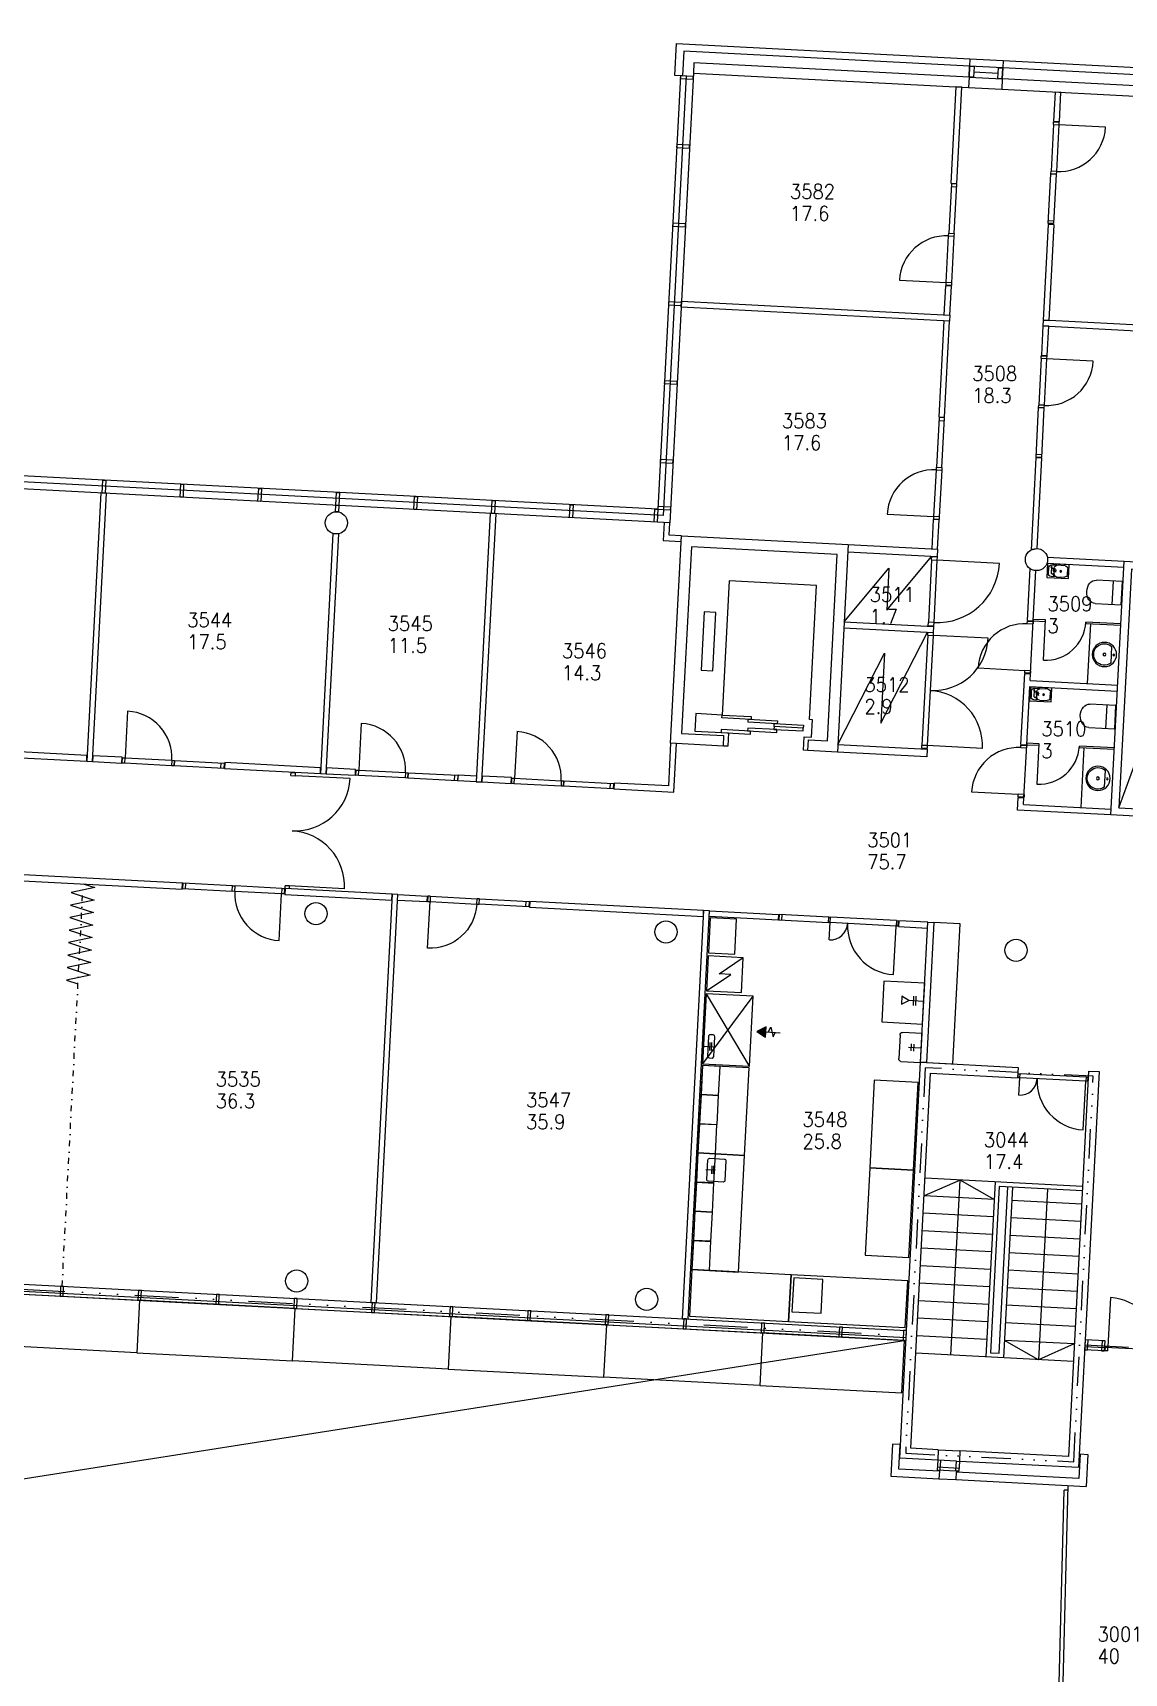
# Model space of a CAD drawing. Extents: x -405 to 153753, y -2585 to 66147.
# Drawn here: x 79876 to 98557, y 29366 to 57454 of the extents above; entities that cross this region are included whole.
import ezdxf
from ezdxf.enums import TextEntityAlignment as Align

# ---------------------------------------------------------------- set-up
doc = ezdxf.new("R2010")
doc.units = 0
doc.header["$LTSCALE"] = 100
doc.header["$MEASUREMENT"] = 0
for name, pattern in [('KEL', [2.25, 1, -1.25]), ('PALOALUE', [13, 5, -2, 0, -2, 0, -2, 0, -2]), ('PKL', [3, 1, -1, 0, -1])]:
    doc.linetypes.add(name, pattern=pattern)
doc.layers.get('0').update_dxf_attribs({"linetype": 'CONTINUOUS'})
for name, color, linetype in [('ART1100T0', 7, 'CONTINUOUS'), ('ART1100T3', 7, 'CONTINUOUS'), ('ART1100TB', 7, 'CONTINUOUS'), ('M00402', 8, 'CONTINUOUS'), ('M06001', 7, 'CONTINUOUS'), ('M06037', 8, 'CONTINUOUS'), ('M06051', 3, 'CONTINUOUS'), ('m06080', 8, 'CONTINUOUS'), ('M06081', 8, 'CONTINUOUS'), ('PALOOS', 1, 'PALOALUE')]:
    doc.layers.add(name, color=color, linetype=linetype)
doc.styles.get("Standard").update_dxf_attribs({"font": 'simplex.shx'})

# ---------------------------------------------------------------- blocks, each defined once
blk = doc.blocks.new('LVIPAL')
for p, q in [((-0.5, 0.02), (-0.5, 0.92)), ((-0.4, 1.02), (0.4, 1.02)), ((0, 0.02), (0, 0.61)), ((0.5, 0.92), (0.5, 0.02)), ((0.5, 0.02), (-0.5, 0.02)), ((-0.12, 0.49), (0.12, 0.49)), ((-0.12, 0.37), (0.12, 0.37))]:
    blk.add_line(p, q)
for centre, start, end in [((-0.4, 0.92), 90, 180), ((0.4, 0.92), 0, 90)]:
    blk.add_arc(centre, 0.1, start, end)
at = {"width": 0.76195, "flags": 1}
blk.add_attdef('LVIKAL', text='', height=0.212, dxfattribs=at).set_placement((-0.389, 0.05), (0.379, 0.05), align=Align.FIT)
blk = doc.blocks.new('HATAS')
for p, q in [((0, 0), (0, -240)), ((-80, -120), (80, -120)), ((-80, -160), (80, -160))]:
    blk.add_line(p, q)
blk.add_lwpolyline([(0, -240), (-69, -360), (69, -360)], close=True)
blk = doc.blocks.new('SALAMA')
at = {"layer": 'M00402'}
blk.add_lwpolyline([(0, 0), (0.5, 0.8), (0.5, 0.2), (1, 1)], dxfattribs=at)
blk = doc.blocks.new('KP')
blk.add_line((150, 0), (400, 0))
blk.add_lwpolyline([(150, 0, 173, 0, 0), (0, 0, 0, 0, 0)], format="xyseb")
blk.add_lwpolyline([(0, 0), (150, -87), (150, 87)], close=True)
blk.add_lwpolyline([(193, 0), (232, 88), (280, -80), (311, 0)])
blk = doc.blocks.new('K1X1')
at = {"linetype": 'ByBlock'}
blk.add_lwpolyline([(1, 0), (1, 1), (0, 1), (0, 0)], close=True, dxfattribs=at)
blk = doc.blocks.new('pyöreä_allas')
blk.add_lwpolyline([(63, 322, 2.070197), (352, 322)], format="xyb", close=True)
for centre, radius in [((207, 207), 208), ((207, 367), 15), ((207, 207), 25)]:
    blk.add_circle(centre, radius)
blk = doc.blocks.new('LVIIST')
for p, q in [((-0.5, 0.02), (-0.5, 0.761)), ((0.5, 0.761), (0.5, 0.02)), ((-0.5, 0.283), (0.5, 0.283)), ((0.5, 0.02), (-0.5, 0.02))]:
    blk.add_line(p, q)
blk.add_ellipse((0, 0.761), major_axis=(-0.5, 0), ratio=0.517739, start_param=3.141593, end_param=6.283185)
at = {"width": 0.76195, "flags": 1}
blk.add_attdef('LVIKAL', text='', height=0.212, dxfattribs=at).set_placement((-0.389, 0.05), (0.379, 0.05), align=Align.FIT)
blk = doc.blocks.new('KKUPPI_P')
at = {"linetype": 'Continuous'}
for p, q in [((-380, -245), (-380, -10)), ((-380, -10), (-10, -10)), ((-10, -245), (-380, -245)), ((-360, -175), (-360, -80)), ((-310, -30), (-175, -30)), ((-175, -225), (-310, -225)), ((-175, -30), (-80, -30)), ((-175, -225), (-80, -225)), ((-125, -80), (-125, -175)), ((-30, -80), (-30, -175)), ((-10, -10), (-10, -245))]:
    blk.add_line(p, q, dxfattribs=at)
for p, q in [((-168, -110), (-125, -153)), ((-80, -65), (-163, -148)), ((-151, -93), (-108, -136)), ((-80, -65), (-80, -167))]:
    blk.add_line(p, q)
for centre, radius in [((-242, -128), 14.1), ((-80, -65), 10)]:
    blk.add_circle(centre, radius, dxfattribs=at)
for centre, start, end in [((-310, -80), 90, 180), ((-310, -175), 180, 270), ((-175, -80), 0, 90), ((-175, -175), 270, 0), ((-80, -80), 0, 90), ((-80, -175), 270, 0)]:
    blk.add_arc(centre, 50, start, end, dxfattribs=at)
at = {"extrusion": (0, 0, -1)}
for centre, major_axis, start_param, end_param in [((-119, -189), (-13.3, 12.5), -1.446157, 1.474955), ((-125, -203), (-5.71, 5.37), 0.050634, 6.193979), ((-100, -163), (-15.7, 14.8), 2.496992, 4.616547)]:
    blk.add_ellipse(centre, major_axis=major_axis, ratio=0.8, start_param=start_param, end_param=end_param, dxfattribs=at)
blk = doc.blocks.new('aioa_huone')
at = {"layer": 'ART1100T0', "width": 0.9}
blk.add_attdef('HNENUM', (56, 73), '', height=250, dxfattribs=at)
at = {"layer": 'ART1100T3', "width": 0.9}
blk.add_attdef('HNEALA', (56, -302), '', height=250, dxfattribs=at)

msp = doc.modelspace()

# ---------------------------------------------------------------- linework, layer by layer
at = {"layer": 'M00402'}
for p, q in [((98466, 44185), (99869, 48037)), ((94823, 35063), (60120, 29605))]:
    msp.add_line(p, q, dxfattribs=at)
at = {"layer": 'M06001'}
for p, q in [((95918, 57011), (95912, 56881)), ((95918, 57011), (96488, 56981)), ((95982, 56785), (96401, 56763)), ((96488, 56981), (96481, 56852)), ((95902, 56697), (95893, 56517)), ((95893, 56517), (96462, 56487)), ((96471, 56667), (96462, 56487)), ((90793, 45288), (90979, 48843)), ((90979, 48843), (93835, 48694)), ((91150, 48654), (90982, 45459)), ((93646, 48523), (91150, 48654)), ((93835, 48694), (93649, 45139)), ((93479, 45328), (93646, 48523)), ((97237, 48375), (98552, 48306)), ((97242, 48475), (98557, 48406)), ((96901, 47392), (96948, 48279)), ((97001, 47386), (97046, 48245)), ((93761, 47266), (95288, 47186)), ((93766, 47366), (95294, 47286)), ((95294, 47286), (95288, 47186)), ((96901, 47392), (97001, 47386)), ((96790, 45269), (96854, 46483)), ((96854, 46483), (96954, 46478)), ((96948, 46363), (96954, 46478)), ((96948, 46363), (98446, 46284)), ((96890, 45264), (96942, 46263)), ((96942, 46263), (98440, 46184)), ((91697, 45241), (90793, 45288)), ((90982, 45459), (91706, 45421)), ((91697, 45241), (91706, 45421)), ((93145, 45165), (93154, 45345)), ((93154, 45345), (93479, 45328)), ((96790, 45269), (96890, 45264)), ((93649, 45139), (93145, 45165)), ((96731, 44146), (96743, 44361)), ((98329, 44062), (96731, 44146)), ((96743, 44361), (96842, 44355)), ((96836, 44241), (96842, 44355)), ((96836, 44241), (98334, 44162)), ((94718, 33046), (95073, 39827)), ((94907, 33217), (95243, 39638)), ((95073, 39827), (96741, 39739)), ((95243, 39638), (96731, 39560)), ((96741, 39739), (96731, 39560)), ((97949, 39676), (97603, 33075)), ((98129, 39667), (97773, 32886)), ((97949, 39676), (98129, 39667)), ((60600, 36857), (94823, 35063)), ((60603, 36907), (94826, 35113)), ((60609, 37027), (94832, 35233)), ((98221, 34885), (97879, 34903)), ((98224, 34935), (97882, 34953)), ((98230, 35055), (97888, 35073)), ((95376, 33192), (94907, 33217)), ((95376, 33192), (95367, 33012)), ((95376, 33192), (95746, 33173)), ((95746, 33173), (95736, 32993)), ((97603, 33075), (95746, 33173)), ((95367, 33012), (94718, 33046)), ((95730, 32873), (95361, 32892)), ((95687, 32995), (95367, 33012)), ((97773, 32886), (95736, 32993)), ((97805, 33120), (97935, 33113)), ((97935, 33113), (97906, 32564)), ((95678, 32826), (95358, 32842)), ((95394, 32825), (95387, 32696)), ((95387, 32696), (95677, 32680)), ((95684, 32810), (95677, 32680))]:
    msp.add_line(p, q, dxfattribs=at)
for points in [[(91184, 56764), (90781, 49064), (77599, 49755), (78002, 57454)], [(91061, 56715), (90667, 49190), (77725, 49869), (78119, 57393)], [(90961, 56720), (90572, 49295), (77830, 49963), (78219, 57388)], [(95912, 56881), (91018, 57138), (90996, 56718), (90867, 56725), (90895, 57274), (95918, 57011)], [(95902, 56697), (91193, 56943), (91184, 56764), (95893, 56517)], [(99087, 56715), (96481, 56852)], [(96488, 56981), (99094, 56845)], [(96462, 56487), (99068, 56350)], [(99078, 56530), (96471, 56667)], [(93835, 48694), (95363, 48614), (95356, 48484), (93829, 48564)], [(99925, 46612), (99795, 46619), (99878, 48207), (98680, 48270), (98466, 44185), (99664, 44122), (99747, 45710), (99877, 45704), (99787, 43986), (98329, 44062), (98557, 48406), (100015, 48330), (99925, 46612)], [(90793, 45288), (90755, 44559), (89826, 44608), (89821, 44508), (90849, 44454), (90893, 45283)], [(93656, 45269), (95184, 45188), (95177, 45059), (93649, 45139)], [(87464, 44631), (87154, 44648), (87160, 44748), (87469, 44731)], [(95394, 32825), (94698, 32862), (94720, 33281), (94590, 33288), (94561, 32739), (95387, 32696)], [(97805, 33120), (97783, 32700), (95684, 32810)], [(95677, 32680), (97906, 32564)]]:
    msp.add_lwpolyline(points, dxfattribs=at)
for points in [[(95902, 56697), (96471, 56667), (96481, 56852), (95912, 56881)], [(95977, 56693), (95902, 56697), (95912, 56881), (95987, 56877)], [(96471, 56667), (96396, 56671), (96406, 56855), (96481, 56852)], [(91181, 56709), (90961, 56720), (90959, 56670), (91179, 56659)], [(95778, 56523), (95678, 56528), (95592, 54880), (95691, 54875)], [(97349, 55940), (97449, 55935), (97475, 56434), (97376, 56439)], [(91119, 55530), (90900, 55542), (90897, 55492), (91117, 55480)], [(91049, 54182), (90829, 54194), (90826, 54144), (91046, 54132)], [(97357, 54167), (97257, 54172), (97171, 52535), (97271, 52529)], [(95473, 52623), (95573, 52618), (95599, 53118), (95499, 53123)], [(90978, 52834), (90758, 52846), (90756, 52796), (90975, 52784)], [(95568, 52518), (90974, 52759), (90979, 52859), (95573, 52618)], [(97166, 52435), (101759, 52194), (101765, 52294), (97171, 52535)], [(95568, 52518), (95468, 52524), (95382, 50876), (95482, 50871)], [(97140, 51935), (97239, 51930), (97266, 52429), (97166, 52435)], [(90907, 51486), (90688, 51497), (90685, 51447), (90905, 51436)], [(90837, 50138), (90617, 50149), (90614, 50099), (90834, 50088)], [(97147, 50173), (97047, 50178), (96965, 48601), (97066, 48625)], [(81064, 49573), (81075, 49793), (81125, 49791), (81114, 49571)], [(82397, 49504), (82409, 49723), (82458, 49721), (82447, 49501)], [(80798, 44981), (80898, 44976), (81139, 49570), (81039, 49575)], [(83730, 49434), (83742, 49653), (83792, 49651), (83780, 49431)], [(85063, 49364), (85075, 49584), (85125, 49581), (85113, 49361)], [(86397, 49294), (86408, 49514), (86458, 49511), (86446, 49291)], [(87730, 49224), (87741, 49444), (87791, 49441), (87780, 49221)], [(85063, 49364), (85113, 49361), (85108, 49251), (85058, 49254)], [(87464, 44631), (87564, 44626), (87805, 49220), (87705, 49225)], [(89063, 49154), (89074, 49374), (89124, 49371), (89113, 49152)], [(90511, 49078), (90522, 49298), (90572, 49295), (90561, 49076)], [(90795, 49334), (90575, 49345), (90572, 49295), (90792, 49284)], [(84798, 44771), (84898, 44766), (85113, 48877), (85013, 48882)], [(90681, 49069), (90664, 48760), (90974, 48744), (90979, 48843), (90770, 48854), (90781, 49064)], [(95263, 48619), (95363, 48614), (95389, 49113), (95290, 49118)], [(97212, 47400), (97003, 47411), (97001, 47387), (97211, 47376)], [(98501, 47333), (97901, 47364), (97900, 47340), (98499, 47309)], [(97101, 45278), (96891, 45289), (96890, 45265), (97100, 45254)], [(98389, 45211), (97790, 45242), (97789, 45218), (98388, 45187)], [(79231, 45163), (79225, 45063), (80798, 44981), (80803, 45081)], [(80903, 45076), (80898, 44976), (81397, 44950), (81403, 45050)], [(83160, 44957), (83155, 44858), (84798, 44771), (84803, 44871)], [(84903, 44866), (84898, 44766), (85397, 44740), (85402, 44840)], [(87569, 44726), (87564, 44626), (88063, 44600), (88068, 44700)], [(79051, 43070), (79046, 42970), (82431, 42793), (82436, 42892)], [(84194, 42800), (84188, 42700), (86021, 42604), (86026, 42704)], [(85660, 35714), (85760, 35709), (86126, 42699), (86026, 42704)], [(86625, 42673), (86620, 42573), (86121, 42599), (86126, 42699)], [(88383, 42581), (88378, 42481), (91354, 42325), (91359, 42425)], [(90993, 35434), (91092, 35429), (91459, 42420), (91359, 42425)], [(92642, 42358), (92637, 42258), (91453, 42320), (91459, 42420)], [(94699, 42250), (94694, 42150), (95193, 42124), (95199, 42224)], [(95173, 39822), (95073, 39827), (95199, 42224), (95298, 42218)], [(80343, 35822), (80393, 35820), (80402, 35989), (80352, 35992)], [(81676, 35752), (81726, 35750), (81735, 35920), (81685, 35922)], [(83010, 35683), (83059, 35680), (83068, 35850), (83018, 35852)], [(84343, 35613), (84393, 35610), (84402, 35780), (84352, 35782)], [(85676, 35543), (85726, 35540), (85735, 35710), (85685, 35713)], [(87009, 35473), (87059, 35470), (87068, 35640), (87018, 35643)], [(88342, 35403), (88392, 35400), (88401, 35570), (88351, 35573)], [(89675, 35333), (89725, 35331), (89734, 35500), (89684, 35503)], [(91009, 35263), (91059, 35261), (91067, 35431), (91017, 35433)], [(92342, 35193), (92392, 35191), (92401, 35361), (92351, 35363)], [(93675, 35124), (93725, 35121), (93734, 35291), (93684, 35293)], [(94773, 35066), (94823, 35063), (94832, 35233), (94782, 35236)], [(97879, 34903), (97929, 34901), (97938, 35070), (97888, 35073)], [(98171, 34888), (98221, 34885), (98230, 35055), (98180, 35058)], [(95358, 32842), (95408, 32840), (95417, 33010), (95367, 33012)], [(95728, 32823), (95678, 32826), (95687, 32995), (95736, 32993)]]:
    msp.add_lwpolyline(points, close=True, dxfattribs=at)
for centre in [(85073, 49063), (97056, 48435), (84722, 42372), (90714, 42058), (96706, 41744), (84392, 36081), (90384, 35767)]:
    msp.add_circle(centre, 190, dxfattribs=at)
at = {"layer": 'M06037'}
for p, q in [((96954, 46488), (97001, 47386)), ((96842, 44355), (96890, 45254)), ((97845, 37699), (95149, 37840)), ((95591, 34813), (95748, 37809)), ((96347, 37777), (96190, 34781)), ((96418, 37699), (96269, 34852)), ((97841, 37624), (96418, 37699)), ((96419, 34845), (96568, 37691)), ((96643, 37687), (96490, 34766)), ((97242, 37655), (97089, 34734)), ((96332, 37478), (95133, 37541)), ((97830, 37399), (96631, 37462)), ((96316, 37178), (95118, 37241)), ((97814, 37100), (96616, 37163)), ((96300, 36879), (95102, 36941)), ((97798, 36800), (96600, 36863)), ((96285, 36579), (95086, 36642)), ((97783, 36501), (96584, 36563)), ((96269, 36279), (95071, 36342)), ((97767, 36201), (96569, 36264)), ((96253, 35980), (95055, 36043)), ((97751, 35901), (96553, 35964)), ((96238, 35680), (95039, 35743)), ((96222, 35381), (95024, 35443)), ((97736, 35602), (96537, 35665)), ((96206, 35081), (95008, 35144)), ((97720, 35302), (96521, 35365)), ((97688, 34703), (94992, 34844)), ((96269, 34852), (96419, 34845)), ((97704, 35003), (96506, 35065)), ((100022, 34851), (98224, 34945)), ((97245, 21652), (97529, 32502)), ((97313, 21570), (97601, 32580)), ((97599, 32500), (97529, 32502))]:
    msp.add_line(p, q, dxfattribs=at)
for points in [[(93145, 45165), (93070, 45169), (93082, 45399), (93207, 45392), (93222, 45692), (93172, 45694), (93293, 47991), (91795, 48070), (91675, 45773), (91225, 45796), (91209, 45497), (91784, 45467), (91772, 45237), (91697, 45241)], [(96332, 37478), (95748, 37809), (95133, 37541)], [(97704, 35003), (97089, 34734), (96506, 35065)]]:
    msp.add_lwpolyline(points, dxfattribs=at)
for points in [[(91314, 46543), (91514, 46532), (91566, 47531), (91367, 47541)], [(91659, 45473), (92158, 45447), (92161, 45497), (91661, 45523)], [(91675, 45773), (92174, 45747), (92171, 45697), (91672, 45723)], [(92111, 45500), (92610, 45474), (92613, 45523), (92113, 45550)], [(92121, 45699), (92621, 45673), (92618, 45623), (92119, 45649)], [(92563, 45526), (93062, 45500), (93065, 45550), (92565, 45576)], [(92568, 45626), (93067, 45600), (93065, 45550), (92565, 45576)], [(94408, 40518), (95107, 40481), (95144, 41180), (94445, 41217)]]:
    msp.add_lwpolyline(points, close=True, dxfattribs=at)
at = {"layer": 'M06051'}
for p, q in [((97347, 55885), (97349, 55930)), ((97349, 55930), (97441, 55925)), ((97441, 55925), (97438, 55881)), ((97347, 55885), (97305, 55086)), ((97347, 55885), (97438, 55881)), ((97438, 55881), (97396, 55081)), ((98238, 55836), (97438, 55878)), ((97302, 55041), (97305, 55086)), ((97396, 55081), (97305, 55086)), ((97396, 55081), (97394, 55036)), ((95599, 54870), (95555, 54021)), ((95596, 54820), (95688, 54815)), ((95691, 54865), (95599, 54870)), ((95646, 54016), (95691, 54865)), ((97258, 54192), (97302, 55041)), ((97394, 55036), (97302, 55041)), ((97302, 55041), (97394, 55036)), ((97394, 55036), (97350, 54187)), ((97260, 54242), (97352, 54237)), ((95510, 53177), (95552, 53977)), ((95552, 53977), (95555, 54021)), ((95552, 53977), (95644, 53972)), ((95555, 54021), (95646, 54016)), ((95555, 54021), (95646, 54016)), ((95644, 53972), (95602, 53172)), ((95646, 54016), (95644, 53972)), ((97350, 54187), (97258, 54192)), ((94710, 53219), (95510, 53177)), ((95508, 53132), (95510, 53177)), ((95600, 53128), (95508, 53132)), ((95602, 53172), (95510, 53177)), ((95602, 53172), (95600, 53128)), ((97137, 51881), (97095, 51081)), ((97137, 51881), (97139, 51925)), ((97137, 51881), (97229, 51876)), ((97139, 51925), (97231, 51921)), ((97229, 51876), (97187, 51076)), ((98028, 51832), (97228, 51873)), ((97231, 51921), (97229, 51876)), ((95389, 50865), (95345, 50017)), ((95481, 50861), (95389, 50865)), ((95437, 50012), (95481, 50861)), ((97048, 50188), (97092, 51037)), ((97092, 51037), (97095, 51081)), ((97184, 51032), (97092, 51037)), ((97092, 51037), (97184, 51032)), ((97187, 51076), (97095, 51081)), ((97184, 51032), (97140, 50183)), ((97187, 51076), (97184, 51032)), ((95387, 50816), (95478, 50811)), ((95342, 49972), (95345, 50017)), ((95345, 50017), (95437, 50012)), ((95345, 50017), (95437, 50012)), ((95437, 50012), (95434, 49967)), ((97140, 50183), (97048, 50188)), ((97051, 50238), (97142, 50233)), ((95300, 49172), (95342, 49972)), ((95342, 49972), (95434, 49967)), ((95434, 49967), (95392, 49167)), ((94500, 49214), (95300, 49172)), ((95298, 49128), (95300, 49172)), ((95392, 49167), (95300, 49172)), ((95392, 49167), (95390, 49123)), ((95390, 49123), (95298, 49128)), ((95261, 48429), (95205, 47360)), ((95261, 48429), (95265, 48489)), ((95261, 48429), (95353, 48425)), ((95265, 48489), (95356, 48484)), ((95353, 48425), (95297, 47355)), ((95356, 48484), (95353, 48425)), ((96423, 48368), (95353, 48425)), ((95194, 47141), (95197, 47191)), ((95197, 47191), (95288, 47186)), ((95202, 47300), (95205, 47360)), ((95294, 47296), (95202, 47300)), ((95297, 47355), (95205, 47360)), ((95297, 47355), (95294, 47296)), ((96899, 47337), (96901, 47382)), ((96899, 47337), (96998, 47332)), ((96901, 47382), (97001, 47376)), ((97001, 47376), (96998, 47332)), ((97176, 46711), (97212, 47400)), ((95194, 47141), (95095, 45253)), ((95286, 47136), (95187, 45248)), ((95194, 47141), (95286, 47136)), ((95288, 47186), (95286, 47136)), ((96230, 47087), (95286, 47136)), ((96057, 46579), (96857, 46537)), ((96854, 46493), (96857, 46537)), ((96954, 46488), (96854, 46493)), ((96956, 46532), (96857, 46537)), ((96956, 46532), (96954, 46488)), ((81499, 45839), (81457, 45039)), ((85498, 45629), (85456, 44829)), ((88164, 45489), (88122, 44689)), ((95092, 45203), (95095, 45253)), ((95187, 45248), (95095, 45253)), ((95187, 45248), (95184, 45198)), ((96131, 45199), (95187, 45248)), ((96787, 45215), (96790, 45259)), ((96790, 45259), (96890, 45254)), ((96890, 45254), (96887, 45210)), ((97065, 44589), (97101, 45278)), ((81407, 44949), (81412, 45041)), ((81452, 44947), (81407, 44949)), ((81412, 45041), (81457, 45039)), ((81452, 44947), (81457, 45039)), ((82252, 44905), (81452, 44947)), ((81457, 45039), (82256, 44997)), ((82256, 44997), (82252, 44905)), ((82256, 44997), (82301, 44994)), ((82301, 44994), (82296, 44903)), ((82296, 44903), (82301, 44994)), ((82301, 44994), (83150, 44950)), ((83095, 44861), (83100, 44953)), ((83150, 44950), (83145, 44858)), ((95184, 45198), (95092, 45203)), ((96787, 45215), (96887, 45210)), ((82296, 44903), (82252, 44905)), ((83145, 44858), (82296, 44903)), ((84295, 44738), (84298, 44788)), ((84295, 44738), (84365, 44734)), ((84298, 44788), (84368, 44784)), ((84368, 44784), (84365, 44734)), ((85309, 44685), (84365, 44734)), ((85407, 44740), (85412, 44831)), ((85451, 44737), (85407, 44740)), ((85412, 44831), (85456, 44829)), ((85451, 44737), (85456, 44829)), ((86251, 44695), (85451, 44737)), ((85456, 44829), (86256, 44787)), ((86256, 44787), (86251, 44695)), ((86296, 44693), (86251, 44695)), ((86256, 44787), (86300, 44785)), ((86300, 44785), (86296, 44693)), ((86296, 44693), (86300, 44785)), ((87144, 44648), (86296, 44693)), ((86300, 44785), (87149, 44740)), ((87095, 44651), (87099, 44743)), ((87149, 44740), (87144, 44648)), ((88073, 44600), (88078, 44692)), ((88078, 44692), (88122, 44689)), ((88118, 44597), (88122, 44689)), ((88122, 44689), (88922, 44647)), ((88118, 44597), (88073, 44600)), ((88918, 44556), (88118, 44597)), ((88922, 44647), (88918, 44556)), ((88962, 44553), (88918, 44556)), ((88922, 44647), (88967, 44645)), ((88967, 44645), (88962, 44553)), ((88962, 44553), (88967, 44645)), ((89811, 44509), (88962, 44553)), ((88967, 44645), (89816, 44601)), ((89761, 44511), (89766, 44603)), ((89816, 44601), (89811, 44509)), ((95946, 44457), (96745, 44415)), ((96743, 44371), (96745, 44415)), ((96845, 44410), (96745, 44415)), ((96845, 44410), (96843, 44365)), ((96843, 44365), (96743, 44371)), ((82446, 42892), (82441, 42800)), ((82441, 42800), (83290, 42756)), ((83295, 42847), (82446, 42892)), ((82491, 42797), (82496, 42889)), ((83290, 42756), (83295, 42847)), ((83290, 42756), (83295, 42847)), ((83335, 42753), (83290, 42756)), ((83295, 42847), (83339, 42845)), ((83335, 42753), (83339, 42845)), ((84134, 42711), (83335, 42753)), ((84139, 42803), (83339, 42845)), ((84093, 41911), (84134, 42711)), ((84139, 42803), (84134, 42711)), ((84179, 42709), (84134, 42711)), ((84139, 42803), (84184, 42801)), ((84184, 42801), (84179, 42709)), ((84194, 42800), (84196, 42850)), ((84264, 42797), (84194, 42800)), ((84266, 42846), (84196, 42850)), ((84266, 42846), (84264, 42797)), ((85210, 42797), (84266, 42846)), ((86635, 42672), (86631, 42581)), ((86631, 42581), (86675, 42578)), ((86633, 41778), (86675, 42578)), ((86680, 42670), (86635, 42672)), ((86680, 42670), (86675, 42578)), ((86675, 42578), (87475, 42536)), ((86680, 42670), (87480, 42628)), ((87475, 42536), (87480, 42628)), ((87475, 42536), (87519, 42534)), ((87524, 42626), (87480, 42628)), ((87519, 42534), (87524, 42626)), ((87519, 42534), (87524, 42626)), ((88368, 42489), (87519, 42534)), ((87524, 42626), (88373, 42581)), ((88318, 42492), (88323, 42584)), ((88373, 42581), (88368, 42489)), ((92652, 42357), (92647, 42265)), ((92647, 42265), (93496, 42221)), ((93501, 42313), (92652, 42357)), ((92697, 42263), (92702, 42354)), ((93496, 42221), (93501, 42313)), ((93496, 42221), (93501, 42313)), ((93526, 42219), (93496, 42221)), ((93501, 42313), (93531, 42311)), ((93510, 41922), (93526, 42219)), ((93526, 42219), (93531, 42311)), ((94655, 42160), (93526, 42219)), ((94660, 42252), (93531, 42311)), ((94611, 41328), (94655, 42160)), ((94660, 42252), (94655, 42160)), ((94684, 42158), (94655, 42160)), ((94660, 42252), (94689, 42250)), ((94689, 42250), (94684, 42158)), ((96741, 39561), (96745, 39631)), ((96745, 39631), (96775, 39630)), ((96771, 39560), (96775, 39630)), ((97904, 39570), (96775, 39630)), ((96771, 39560), (96741, 39561)), ((96756, 39263), (96771, 39560)), ((97900, 39501), (96771, 39560)), ((97856, 38669), (97900, 39501)), ((97904, 39570), (97900, 39501)), ((97930, 39499), (97900, 39501)), ((97904, 39570), (97933, 39569)), ((97933, 39569), (97930, 39499)), ((98324, 35797), (98279, 34952)), ((98231, 34885), (98235, 34955)), ((98276, 34883), (98231, 34885)), ((98235, 34955), (98279, 34952)), ((98276, 34883), (98279, 34952))]:
    msp.add_line(p, q, dxfattribs=at)
at = {"layer": 'M06051', "linetype": 'PKL'}
msp.add_line((80377, 35991), (80738, 42881), dxfattribs=at)
at = {"layer": 'M06051'}
msp.add_lwpolyline([(80738, 42881), (80935, 42817), (80530, 42731), (80924, 42603), (80519, 42517), (80913, 42389), (80508, 42303), (80901, 42175), (80496, 42089), (80890, 41961), (80485, 41875), (80879, 41747), (80474, 41661), (80868, 41533), (80463, 41447), (80857, 41319), (80452, 41233), (80648, 41169)], dxfattribs=at)
for centre in [(97212, 47400), (97101, 45278)]:
    msp.add_arc(centre, 690, 267, 357, dxfattribs=at)
for centre, major_axis, start_param, end_param in [((97438, 55878), (566, 566), 3.874631, 5.445427), ((95510, 53177), (-566, 566), -0.837758, 0.733038), ((97228, 51873), (566, 566), 3.874631, 5.445427), ((95300, 49172), (-566, 566), -0.837758, 0.733038), ((95353, 48425), (-757, 757), 2.303835, 3.874631), ((96857, 46537), (566, 566), 0.733038, 2.303835), ((95286, 47136), (668, 668), 3.874631, 5.445427), ((95187, 45248), (668, 668), 5.445427, 7.016224), ((81457, 45039), (-566, 566), 3.874631, 5.445427), ((85456, 44829), (-566, 566), 3.874631, 5.445427), ((88122, 44689), (-566, 566), 3.874631, 5.445427), ((96745, 44415), (566, 566), 0.733038, 2.303835), ((84365, 44734), (668, 668), 3.874631, 5.445427), ((84266, 42846), (668, 668), 5.445427, 7.016224), ((84134, 42711), (-566, 566), 0.733038, 2.303835), ((93526, 42219), (-210, 210), 2.303835, 3.874631), ((94655, 42160), (589, 589), 2.303835, 3.874631), ((96771, 39560), (-210, 210), 2.303835, 3.874631), ((97900, 39501), (-589, 589), 0.733038, 2.303835), ((98279, 34952), (598, 598), 5.445427, 7.016224)]:
    msp.add_ellipse(centre, major_axis=major_axis, ratio=1, start_param=start_param, end_param=end_param, dxfattribs=at)
at = {"layer": 'M06051', "extrusion": (0, 0, -1)}
msp.add_ellipse((86675, 42578), major_axis=(566, 566), ratio=1, start_param=0.837758, end_param=2.408554, dxfattribs=at)
at = {"layer": 'm06080'}
for p, q in [((92203, 40959), (91342, 39802)), ((91404, 41000), (92140, 39760))]:
    msp.add_line(p, q, dxfattribs=at)
for points in [[(95173, 39822), (95622, 39798), (95748, 42195), (95298, 42218)], [(81654, 34852), (78988, 34992), (79035, 35891), (81701, 35751)], [(81654, 34852), (84321, 34713), (84368, 35611), (81701, 35751)], [(86987, 34573), (84321, 34713), (84368, 35611), (87034, 35472)], [(86987, 34573), (89653, 34433), (89700, 35332), (87034, 35472)], [(92320, 34293), (89653, 34433), (89700, 35332), (92367, 35192)], [(92320, 34293), (94751, 34166), (94798, 35065), (92367, 35192)]]:
    msp.add_lwpolyline(points, close=True, dxfattribs=at)
msp.add_lwpolyline([(91407, 41050), (91822, 41329), (91622, 41340), (92038, 41618)], dxfattribs=at)
at = {"layer": 'M06081'}
for p, q in [((97980, 47336), (97926, 46311)), ((97869, 45214), (97815, 44189)), ((91441, 40268), (91424, 39933)), ((91523, 40294), (91473, 40296)), ((91534, 39928), (91551, 40262)), ((91357, 40102), (91522, 40093)), ((91452, 39902), (91502, 39899)), ((91466, 40165), (91459, 40028)), ((91496, 40163), (91489, 40026)), ((91397, 37992), (91562, 37983)), ((91498, 37918), (91505, 38055)), ((91528, 37916), (91535, 38053))]:
    msp.add_line(p, q, dxfattribs=at)
msp.add_lwpolyline([(91442, 37789, -0.414214), (91414, 37820), (91432, 38155, -0.414214), (91463, 38183), (91713, 38170, -0.414214), (91741, 38139), (91724, 37804, -0.414214), (91692, 37776)], format="xyb", close=True, dxfattribs=at)
for centre, start, end in [((91471, 40266), 87, 177), ((91521, 40264), 357, 87), ((91454, 39932), 177, 267), ((91504, 39929), 267, 357)]:
    msp.add_arc(centre, 30, start, end, dxfattribs=at)
at = {"layer": 'PALOOS', "linetype": 'PALOALUE', "ltscale": 1.5}
for p, q in [((60199, 36963), (94828, 35148)), ((97884, 34988), (138208, 32875))]:
    msp.add_line(p, q, dxfattribs=at)
at = {"layer": 'PALOOS'}
msp.add_lwpolyline([(97693, 32985), (98028, 39587), (95152, 39733), (94817, 33131)], close=True, dxfattribs=at)

# ---------------------------------------------------------------- block references
at = {"layer": 'ART1100TB'}
for p, values in [((92780, 54538), {'HNENUM': '3582', 'HNEALA': '17.6'}), ((95899, 51421), {'HNENUM': '3508', 'HNEALA': '18.3'}), ((92642, 50612), {'HNENUM': '3583', 'HNEALA': '17.6'}), ((94146, 47637), {'HNENUM': '3511', 'HNEALA': '1.7'}), ((97188, 47478), {'HNENUM': '3509', 'HNEALA': '3'}), ((82462, 47202), {'HNENUM': '3544', 'HNEALA': '17.5'}), ((85894, 47141), {'HNENUM': '3545', 'HNEALA': '11.5'}), ((88876, 46673), {'HNENUM': '3546', 'HNEALA': '14.3'}), ((94055, 46095), {'HNENUM': '3512', 'HNEALA': '2.9'}), ((97083, 45336), {'HNENUM': '3510', 'HNEALA': '3'}), ((94102, 43435), {'HNENUM': '3501', 'HNEALA': '75.7'}), ((82951, 39340), {'HNENUM': '3535', 'HNEALA': '36.3'}), ((88262, 38983), {'HNENUM': '3547', 'HNEALA': '35.9'}), ((92994, 38649), {'HNENUM': '3548', 'HNEALA': '25.8'}), ((96099, 38302), {'HNENUM': '3044', 'HNEALA': '17.4'}), ((98044, 29836), {'HNENUM': '3001', 'HNEALA': '40'})]:
    msp.add_blockref('aioa_huone', p, dxfattribs=at).add_auto_attribs(values)
at = {"layer": 'M00402', "xscale": 1430.000000000003, "rotation": 357.0000000000621}
for p, yscale in [((93766, 47366), 1200), ((93656, 45269), 1999.999999999997)]:
    msp.add_blockref('SALAMA', p, dxfattribs=dict(at, yscale=yscale))
at = {"layer": 'm06080'}
for p, xscale, yscale, rotation in [((91441, 41700), 450, 600, 357.0000000000604), ((91407, 41050), 600, 600, 357.0000000000618), ((91342, 39802), 800, 1200, 357.000000000061), ((91261, 38274), 800, 1500, 357.0000000000618), ((94202, 38020), 750, 1500, 357.0000000000614), ((91157, 36277), 800, 2000, 357.0000000000618), ((94124, 36522), 750, 1500, 357.0000000000614), ((91115, 35478), 1700, 800, 357.0000000000617), ((92813, 35389), 2000, 800, 357.0000000000618)]:
    msp.add_blockref('K1X1', p, dxfattribs=dict(at, xscale=xscale, yscale=yscale, rotation=rotation))
at = {"layer": 'm06080', "rotation": 357.0000000000621}
msp.add_blockref('KP', (92272, 40354), dxfattribs=at)
at = {"layer": 'm06080', "linetype": 'PKL', "xscale": 300, "yscale": 500, "rotation": 357.0000000000617}
for p in [(91314, 39273), (91288, 38774), (91261, 38274), (91235, 37775), (91209, 37276), (91183, 36776), (91157, 36277)]:
    msp.add_blockref('K1X1', p, dxfattribs=at)
at = {"layer": 'm06080', "linetype": 'KEL', "xscale": 500, "yscale": 580, "rotation": 357.0000000000618}
msp.add_blockref('K1X1', (92871, 35556), dxfattribs=at)
at = {"layer": 'M06081', "xscale": -1}
for name, p, rotation in [('KKUPPI_P', (97237, 48375), 356.9999999999748), ('pyöreä_allas', (98002, 46613), 267.0000000004129), ('KKUPPI_P', (96942, 46263), 356.9999999999748), ('pyöreä_allas', (97891, 44491), 267.0000000004129)]:
    msp.add_blockref(name, p, dxfattribs=dict(at, rotation=rotation))
at = {"layer": 'M06081'}
for name, p, xscale, yscale, zscale, rotation in [('LVIIST', (98528, 47857), -400.0000000000016, 599.9999999999997, 400, 87.00000000012383), ('LVIIST', (98417, 45735), -400.0000000000016, 599.9999999999997, 400, 87.00000000012383), ('LVIPAL', (95093, 40070), -500, 375, 500, 87.00000000002223)]:
    msp.add_blockref(name, p, dxfattribs=dict(at, xscale=xscale, yscale=yscale, zscale=zscale, rotation=rotation))
at = {"layer": 'M06081', "rotation": 267.0000000001216}
msp.add_blockref('HATAS', (95108, 40870), dxfattribs=at)

doc.saveas('drawing.dxf')
